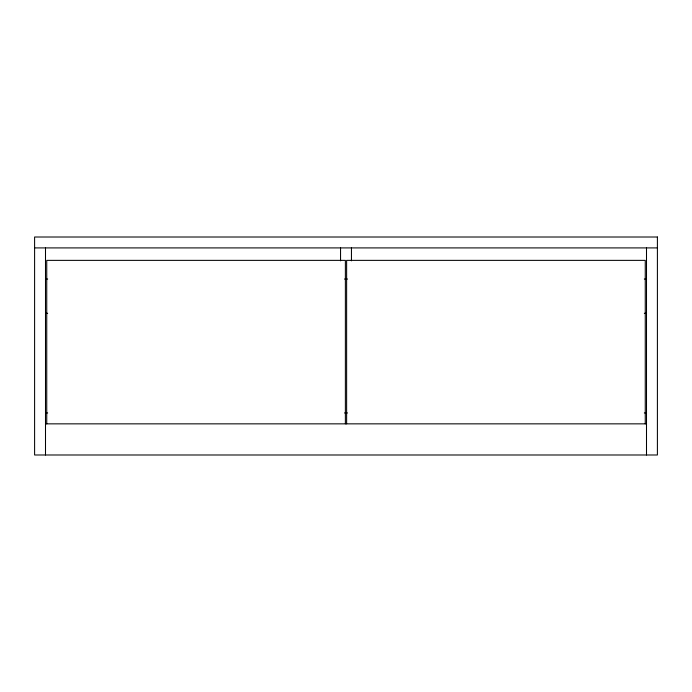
<?xml version="1.0" encoding="UTF-8"?>
<svg xmlns="http://www.w3.org/2000/svg" width="692" height="692" viewBox="0 0 692 692"><rect width="100%" height="100%" fill="white"/><g stroke="black" fill="none" stroke-linecap="round" stroke-linejoin="round"><path stroke-width="1.04" d="M34.6 247.909L657.4 247.909M45.499 279.049L47.662 279.049M344.512 279.049L347.488 279.049M644.338 279.049L646.501 279.049M45.499 313.303L47.662 313.303M644.338 313.303L646.501 313.303M45.499 412.951L47.662 412.951M344.512 412.951L347.488 412.951M644.338 412.951L646.501 412.951M45.499 423.85L646.501 423.85M646.501 247.909L646.501 454.99M645.255 423.85L645.255 260.365L346.623 260.365L346.623 423.85M351.45 247.909L351.45 260.849M345.377 423.85L345.377 260.365L46.745 260.365L46.745 423.85M340.55 247.909L340.55 260.849M45.499 247.909L45.499 454.99M657.4 237.01L34.6 237.01L34.6 454.99L657.4 454.99L657.4 237.01"/></g></svg>
